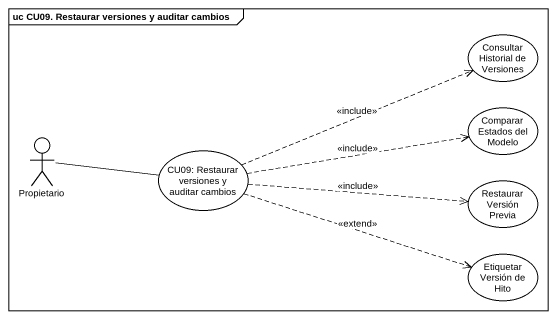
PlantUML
@startuml
mainframe uc CU09. Restaurar versiones y auditar cambios
usecase "Consultar Historial de Versiones" as Consultar_Historial_de
actor Propietario
usecase "Comparar Estados del Modelo" as Comparar_Estados_del_Modelo
usecase "CU09: Restaurar versiones y auditar cambios" as CU09_Restaurar_versiones_y
usecase "Restaurar Versión Previa" as Restaurar_Versión_Previa
usecase "Etiquetar Versión de Hito" as Etiquetar_Versión_de_Hito
Propietario -right- CU09_Restaurar_versiones_y
CU09_Restaurar_versiones_y .right.> Consultar_Historial_de : <<include>>
CU09_Restaurar_versiones_y .right.> Comparar_Estados_del_Modelo : <<include>>
CU09_Restaurar_versiones_y .right.> Restaurar_Versión_Previa : <<include>>
CU09_Restaurar_versiones_y .right.> Etiquetar_Versión_de_Hito : <<extend>>
@enduml
